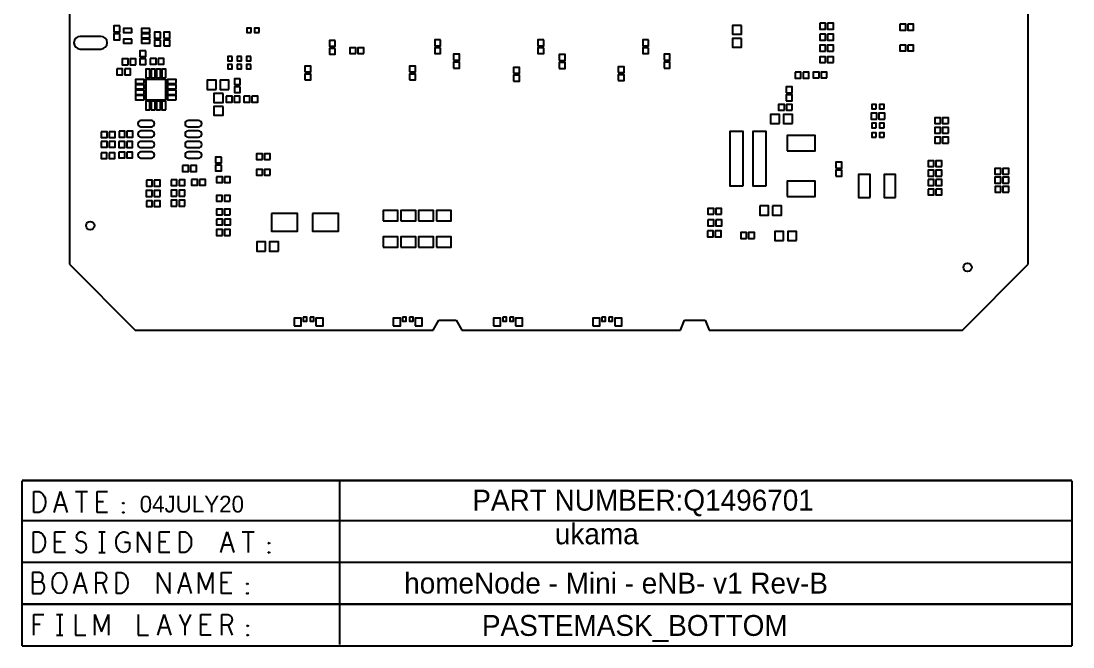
# Model space of a CAD drawing. Extents: x -6 to 122, y -39 to 112.
# Drawn here: x -5.9 to 122, y -38.5 to 37.6 of the extents above; entities that cross this region are included whole.
import ezdxf

# ---------------------------------------------------------------- set-up
doc = ezdxf.new("R2010")
doc.units = 0
for name, color, linetype in [('BG_OUTLINE', 253, 'CONTINUOUS'), ('DF_OUTLINE_DATA', 2, 'CONTINUOUS'), ('PG_PASTEMASK_BOTTOM', 85, 'CONTINUOUS'), ('PIN_PASTEMASK_BOTTOM', 85, 'CONTINUOUS')]:
    doc.layers.add(name, color=color, linetype=linetype)

msp = doc.modelspace()

# ---------------------------------------------------------------- linework, layer by layer
at = {"layer": 'BG_OUTLINE'}
for points in [[(0, 109.599984), (0, 7.999984)], [(116.599995, 7.999984), (116.599995, 109.599984)], [(0, 7.999984), (7.999984, 0)], [(108.600011, 0), (116.599995, 7.999984)], [(7.999984, 0), (44.228537, 0)], [(44.228537, 0), (44.910426, 1.199998)], [(44.910426, 1.199998), (47.046693, 1.199998)], [(47.046693, 1.199998), (47.728556, 0)], [(47.728556, 0), (74.300105, 0)], [(74.300105, 0), (74.800104, 1.199998)], [(74.800104, 1.199998), (77.300099, 1.199998)], [(77.300099, 1.199998), (77.800098, 0)], [(77.800098, 0), (108.600011, 0)]]:
    msp.add_lwpolyline(points, dxfattribs=at)
at = {"layer": 'DF_OUTLINE_DATA', "const_width": 0.254}
for points in [[(-5.753506, -18.304053), (-5.753506, -38.420853)], [(121.906894, -18.304053), (-5.753506, -18.304053)], [(121.906894, -38.420853), (121.906894, -18.304053)], [(-5.753506, -23.180853), (121.906894, -23.180853)], [(-5.753506, -28.260853), (121.906894, -28.260853)], [(-5.753506, -33.340853), (121.906894, -33.340853)], [(-5.753506, -38.420853), (102.933094, -38.420853)], [(102.933094, -38.420853), (121.906894, -38.420853)]]:
    msp.add_lwpolyline(points, dxfattribs=at)
at = {"layer": 'DF_OUTLINE_DATA'}
for points in [[(32.829094, -18.410961), (32.829094, -38.263347)], [(-4.305706, -22.190253), (-4.305706, -19.650253)], [(-4.305706, -19.650253), (-3.670706, -19.650253)], [(-3.670706, -19.650253), (-3.416706, -19.777253)], [(-3.416706, -19.777253), (-3.226206, -19.946645)], [(-3.226206, -19.946645), (-3.067507, -20.200645)], [(-3.067507, -20.200645), (-2.940507, -20.497038)], [(-1.861007, -22.190253), (-1.067206, -19.650253)], [(-1.067206, -19.650253), (-0.273507, -22.190253)], [(0.742493, -19.650253), (2.202993, -19.650253)], [(1.472794, -19.650253), (1.472794, -22.190253)], [(3.377794, -22.190253), (3.377794, -19.650253)], [(3.377794, -19.650253), (4.647794, -19.650253)], [(-3.067507, -21.63986), (-3.226206, -21.894038)], [(-2.940507, -21.343645), (-3.067507, -21.63986)], [(-2.940507, -20.497038), (-2.908706, -20.920253)], [(-2.908706, -20.920253), (-2.940507, -21.343645)], [(-0.559206, -21.301253), (-1.575206, -21.301253)], [(4.139794, -20.87786), (3.377794, -20.87786)], [(6.489294, -21.00486), (6.552794, -20.962645)], [(6.489294, -21.089645), (6.489294, -21.00486)], [(6.552794, -21.132038), (6.489294, -21.089645)], [(6.552794, -20.962645), (6.616294, -21.00486)], [(6.616294, -21.089645), (6.552794, -21.132038)], [(6.616294, -21.00486), (6.616294, -21.089645)], [(-3.670706, -22.190253), (-4.305706, -22.190253)], [(-3.416706, -22.063253), (-3.670706, -22.190253)], [(-3.226206, -21.894038), (-3.416706, -22.063253)], [(4.647794, -22.190253), (3.377794, -22.190253)], [(6.489294, -22.14786), (6.552794, -22.105645)], [(6.489294, -22.232645), (6.489294, -22.14786)], [(6.552794, -22.27486), (6.489294, -22.232645)], [(6.552794, -22.105645), (6.616294, -22.14786)], [(6.616294, -22.232645), (6.552794, -22.27486)], [(6.616294, -22.14786), (6.616294, -22.232645)], [(-4.356506, -27.067053), (-4.356506, -24.527053)], [(-4.356506, -24.527053), (-3.721506, -24.527053)], [(-3.721506, -24.527053), (-3.467506, -24.654053)], [(-3.467506, -24.654053), (-3.277006, -24.823445)], [(-3.277006, -24.823445), (-3.118307, -25.077445)], [(-3.118307, -25.077445), (-2.991307, -25.373838)], [(-2.991307, -25.373838), (-2.959506, -25.797053)], [(-1.753006, -27.067053), (-1.753006, -24.527053)], [(-1.753006, -24.527053), (-0.483006, -24.527053)], [(0.882193, -25.162053), (0.945693, -24.86566)], [(0.977494, -25.458445), (0.882193, -25.162053)], [(0.945693, -24.86566), (1.104494, -24.654053)], [(1.199693, -25.62766), (0.977494, -25.458445)], [(1.104494, -24.654053), (1.326693, -24.527053)], [(1.326693, -24.527053), (1.548994, -24.527053)], [(1.548994, -24.527053), (1.771193, -24.61166)], [(1.771193, -24.61166), (1.961693, -24.823445)], [(3.580994, -24.527053), (4.342994, -24.527053)], [(3.961994, -24.527053), (3.961994, -27.067053)], [(5.676494, -25.62766), (5.739994, -25.373838)], [(5.739994, -25.373838), (5.866994, -25.077445)], [(5.866994, -25.077445), (6.057494, -24.823445)], [(6.057494, -24.823445), (6.247994, -24.654053)], [(6.247994, -24.654053), (6.501994, -24.527053)], [(6.501994, -24.527053), (6.724193, -24.527053)], [(6.724193, -24.527053), (6.978193, -24.61166)], [(6.978193, -24.61166), (7.168693, -24.781053)], [(8.311693, -27.067053), (8.311693, -24.527053)], [(8.311693, -24.527053), (9.772193, -27.067053)], [(9.772193, -27.067053), (9.772193, -24.527053)], [(10.946994, -27.067053), (10.946994, -24.527053)], [(10.946994, -24.527053), (12.216994, -24.527053)], [(13.423494, -27.067053), (13.423494, -24.527053)], [(13.423494, -24.527053), (14.058494, -24.527053)], [(14.058494, -24.527053), (14.312494, -24.654053)], [(14.312494, -24.654053), (14.502994, -24.823445)], [(14.502994, -24.823445), (14.661693, -25.077445)], [(14.661693, -25.077445), (14.788693, -25.373838)], [(14.788693, -25.373838), (14.820494, -25.797053)], [(18.408193, -27.067053), (19.201994, -24.527053)], [(19.201994, -24.527053), (19.995693, -27.067053)], [(21.011693, -24.527053), (22.472193, -24.527053)], [(21.741994, -24.527053), (21.741994, -27.067053)], [(-3.277006, -26.770838), (-3.467506, -26.940053)], [(-3.118307, -26.51666), (-3.277006, -26.770838)], [(-2.991307, -26.220445), (-3.118307, -26.51666)], [(-2.959506, -25.797053), (-2.991307, -26.220445)], [(-0.991006, -25.75466), (-1.753006, -25.75466)], [(0.755193, -26.728445), (1.009193, -26.940053)], [(1.580693, -25.712445), (1.199693, -25.62766)], [(1.866494, -25.88166), (1.580693, -25.712445)], [(1.802994, -26.940053), (1.993494, -26.728445)], [(2.025193, -26.135838), (1.866494, -25.88166)], [(1.993494, -26.728445), (2.088693, -26.432053)], [(2.088693, -26.432053), (2.025193, -26.135838)], [(5.676494, -25.924053), (5.676494, -25.62766)], [(5.739994, -26.26266), (5.676494, -25.924053)], [(5.866994, -26.559053), (5.739994, -26.26266)], [(6.057494, -26.813053), (5.866994, -26.559053)], [(6.279693, -26.982445), (6.057494, -26.813053)], [(6.692494, -25.797053), (7.327494, -25.797053)], [(7.136994, -26.813053), (6.914693, -26.982445)], [(7.327494, -26.559053), (7.136994, -26.813053)], [(7.327494, -25.797053), (7.327494, -26.559053)], [(11.708994, -25.75466), (10.946994, -25.75466)], [(14.502994, -26.770838), (14.312494, -26.940053)], [(14.661693, -26.51666), (14.502994, -26.770838)], [(14.788693, -26.220445), (14.661693, -26.51666)], [(14.820494, -25.797053), (14.788693, -26.220445)], [(19.709994, -26.178053), (18.693994, -26.178053)], [(24.218494, -25.88166), (24.281994, -25.839445)], [(24.218494, -25.966445), (24.218494, -25.88166)], [(24.281994, -26.008838), (24.218494, -25.966445)], [(24.281994, -25.839445), (24.345494, -25.88166)], [(24.345494, -25.966445), (24.281994, -26.008838)], [(24.345494, -25.88166), (24.345494, -25.966445)], [(-3.721506, -27.067053), (-4.356506, -27.067053)], [(-3.467506, -26.940053), (-3.721506, -27.067053)], [(-0.483006, -27.067053), (-1.753006, -27.067053)], [(1.009193, -26.940053), (1.294994, -27.067053)], [(1.294994, -27.067053), (1.548994, -27.067053)], [(1.548994, -27.067053), (1.802994, -26.940053)], [(3.580994, -27.067053), (4.342994, -27.067053)], [(6.597193, -27.067053), (6.279693, -26.982445)], [(6.914693, -26.982445), (6.597193, -27.067053)], [(12.216994, -27.067053), (10.946994, -27.067053)], [(14.058494, -27.067053), (13.423494, -27.067053)], [(14.312494, -26.940053), (14.058494, -27.067053)], [(24.218494, -27.02466), (24.281994, -26.982445)], [(24.218494, -27.109445), (24.218494, -27.02466)], [(24.281994, -27.15166), (24.218494, -27.109445)], [(24.281994, -26.982445), (24.345494, -27.02466)], [(24.345494, -27.109445), (24.281994, -27.15166)], [(24.345494, -27.02466), (24.345494, -27.109445)], [(-3.619906, -29.488638), (-4.477207, -29.488638)], [(-4.477207, -29.488638), (-4.477207, -32.028638)], [(-3.492906, -30.674158), (-4.477207, -30.674158)], [(-3.397707, -29.615638), (-3.619906, -29.488638)], [(-3.492906, -30.674158), (-3.365906, -30.547158)], [(-3.270707, -30.758638), (-3.492906, -30.674158)], [(-3.270707, -29.785158), (-3.397707, -29.615638)], [(-3.365906, -30.547158), (-3.270707, -30.33555)], [(-3.207207, -30.039158), (-3.270707, -29.785158)], [(-3.270707, -30.33555), (-3.207207, -30.039158)], [(-2.064207, -30.589245), (-2.000707, -30.250638)], [(-2.064207, -30.928158), (-2.064207, -30.589245)], [(-2.000707, -30.250638), (-1.873707, -29.954245)], [(-1.873707, -29.954245), (-1.683207, -29.700245)], [(-1.683207, -29.700245), (-1.460906, -29.531158)], [(-1.460906, -29.531158), (-1.206906, -29.488638)], [(-1.206906, -29.488638), (-0.952906, -29.531158)], [(-0.952906, -29.531158), (-0.730707, -29.700245)], [(-0.730707, -29.700245), (-0.540207, -29.954245)], [(-0.540207, -29.954245), (-0.413207, -30.250638)], [(-0.413207, -30.250638), (-0.349707, -30.589245)], [(-0.349707, -30.589245), (-0.349707, -30.928158)], [(0.539293, -32.028638), (1.333094, -29.488638)], [(1.333094, -29.488638), (2.126793, -32.028638)], [(3.238094, -32.028638), (3.238094, -29.488638)], [(3.238094, -29.488638), (4.031793, -29.488638)], [(4.031793, -29.488638), (4.285793, -29.615638)], [(4.254094, -30.674158), (4.031793, -30.801158)], [(4.444594, -30.462245), (4.254094, -30.674158)], [(4.285793, -29.615638), (4.444594, -29.785158)], [(4.444594, -29.785158), (4.508094, -30.123638)], [(4.508094, -30.123638), (4.444594, -30.462245)], [(5.714594, -32.028638), (5.714594, -29.488638)], [(5.714594, -29.488638), (6.349594, -29.488638)], [(6.349594, -29.488638), (6.603594, -29.615638)], [(6.603594, -29.615638), (6.794094, -29.785158)], [(6.794094, -29.785158), (6.952793, -30.039158)], [(6.952793, -30.039158), (7.079793, -30.33555)], [(7.079793, -30.33555), (7.111594, -30.758638)], [(10.762793, -32.028638), (10.762793, -29.488638)], [(10.762793, -29.488638), (12.223293, -32.028638)], [(12.223293, -32.028638), (12.223293, -29.488638)], [(13.239293, -32.028638), (14.033094, -29.488638)], [(14.033094, -29.488638), (14.826793, -32.028638)], [(15.747594, -32.028638), (15.747594, -29.488638)], [(15.747594, -29.488638), (16.573094, -31.605245)], [(16.573094, -31.605245), (17.398594, -29.488638)], [(17.398594, -29.488638), (17.398594, -32.028638)], [(18.478094, -32.028638), (18.478094, -29.488638)], [(18.478094, -29.488638), (19.748094, -29.488638)], [(-3.429406, -32.028638), (-3.207207, -31.859245)], [(-3.080207, -31.012638), (-3.270707, -30.758638)], [(-3.207207, -31.859245), (-3.080207, -31.605245)], [(-3.016707, -31.309158), (-3.080207, -31.012638)], [(-3.080207, -31.605245), (-3.016707, -31.309158)], [(-2.000707, -31.266638), (-2.064207, -30.928158)], [(-1.873707, -31.563158), (-2.000707, -31.266638)], [(-1.683207, -31.817158), (-1.873707, -31.563158)], [(-1.460906, -31.986245), (-1.683207, -31.817158)], [(-0.730707, -31.817158), (-0.952906, -31.986245)], [(-0.540207, -31.563158), (-0.730707, -31.817158)], [(-0.413207, -31.266638), (-0.540207, -31.563158)], [(-0.349707, -30.928158), (-0.413207, -31.266638)], [(1.841094, -31.139638), (0.825094, -31.139638)], [(4.031793, -30.801158), (3.238094, -30.801158)], [(4.031793, -30.801158), (4.508094, -32.028638)], [(6.603594, -31.901638), (6.349594, -32.028638)], [(6.794094, -31.73255), (6.603594, -31.901638)], [(6.952793, -31.478245), (6.794094, -31.73255)], [(7.079793, -31.182158), (6.952793, -31.478245)], [(7.111594, -30.758638), (7.079793, -31.182158)], [(14.541094, -31.139638), (13.525094, -31.139638)], [(19.240094, -30.716245), (18.478094, -30.716245)], [(21.589594, -30.843245), (21.653094, -30.801158)], [(21.589594, -30.928158), (21.589594, -30.843245)], [(21.653094, -30.97055), (21.589594, -30.928158)], [(21.589594, -31.986245), (21.653094, -31.944158)], [(21.653094, -30.801158), (21.716594, -30.843245)], [(21.716594, -30.928158), (21.653094, -30.97055)], [(21.653094, -31.944158), (21.716594, -31.986245)], [(21.716594, -30.843245), (21.716594, -30.928158)], [(-4.477207, -32.028638), (-3.429406, -32.028638)], [(-1.206906, -32.028638), (-1.460906, -31.986245)], [(-0.952906, -31.986245), (-1.206906, -32.028638)], [(6.349594, -32.028638), (5.714594, -32.028638)], [(19.748094, -32.028638), (18.478094, -32.028638)], [(21.589594, -32.071158), (21.589594, -31.986245)], [(21.653094, -32.113245), (21.589594, -32.071158)], [(21.716594, -32.071158), (21.653094, -32.113245)], [(21.716594, -31.986245), (21.716594, -32.071158)], [(-4.312107, -37.125453), (-4.312107, -34.585453)], [(-4.312107, -34.585453), (-3.105607, -34.585453)], [(-3.550107, -35.81306), (-4.312107, -35.81306)], [(-1.549806, -34.585453), (-0.787806, -34.585453)], [(-1.168806, -34.585453), (-1.168806, -37.125453)], [(0.736194, -34.585453), (0.736194, -37.125453)], [(3.085694, -37.125453), (3.085694, -34.585453)], [(3.085694, -34.585453), (3.911194, -36.70206)], [(3.911194, -36.70206), (4.736694, -34.585453)], [(4.736694, -34.585453), (4.736694, -37.125453)], [(8.356194, -34.585453), (8.356194, -37.125453)], [(10.737393, -37.125453), (11.531194, -34.585453)], [(11.531194, -34.585453), (12.324893, -37.125453)], [(14.071194, -35.982453), (13.436194, -34.585453)], [(14.706194, -34.585453), (14.071194, -35.982453)], [(15.976194, -37.125453), (15.976194, -34.585453)], [(15.976194, -34.585453), (17.246194, -34.585453)], [(16.738194, -35.81306), (15.976194, -35.81306)], [(18.516194, -37.125453), (18.516194, -34.585453)], [(18.516194, -34.585453), (19.309893, -34.585453)], [(19.309893, -34.585453), (19.563893, -34.712453)], [(19.532194, -35.770845), (19.309893, -35.897845)], [(19.722694, -35.55906), (19.532194, -35.770845)], [(19.563893, -34.712453), (19.722694, -34.881845)], [(19.722694, -34.881845), (19.786194, -35.220453)], [(19.786194, -35.220453), (19.722694, -35.55906)], [(12.039194, -36.236453), (11.023194, -36.236453)], [(14.071194, -37.125453), (14.071194, -35.982453)], [(19.309893, -35.897845), (18.516194, -35.897845)], [(19.309893, -35.897845), (19.786194, -37.125453)], [(21.627694, -35.94006), (21.691194, -35.897845)], [(21.627694, -36.024845), (21.627694, -35.94006)], [(21.691194, -36.067238), (21.627694, -36.024845)], [(21.627694, -37.08306), (21.691194, -37.040845)], [(21.627694, -37.167845), (21.627694, -37.08306)], [(21.691194, -35.897845), (21.754694, -35.94006)], [(21.754694, -36.024845), (21.691194, -36.067238)], [(21.691194, -37.040845), (21.754694, -37.08306)], [(21.754694, -35.94006), (21.754694, -36.024845)], [(21.754694, -37.08306), (21.754694, -37.167845)], [(-1.549806, -37.125453), (-0.787806, -37.125453)], [(0.736194, -37.125453), (2.006194, -37.125453)], [(8.356194, -37.125453), (9.626194, -37.125453)], [(17.246194, -37.125453), (15.976194, -37.125453)], [(21.691194, -37.21006), (21.627694, -37.167845)], [(21.754694, -37.167845), (21.691194, -37.21006)]]:
    msp.add_lwpolyline(points, dxfattribs=at)
at = {"layer": 'PIN_PASTEMASK_BOTTOM'}
for points in [[(91.236038, 37.297614), (91.236038, 36.586414), (91.947238, 36.586414), (91.947238, 37.297614)], [(92.198749, 37.297614), (92.198749, 36.586414), (92.909949, 36.586414), (92.909949, 37.297614)], [(100.986387, 37.188851), (100.986387, 36.477651), (101.697587, 36.477651), (101.697587, 37.188851)], [(101.949098, 37.188851), (101.949098, 36.477651), (102.660298, 36.477651), (102.660298, 37.188851)], [(6.114898, 36.983162), (5.403698, 36.983162), (5.403698, 36.271962), (6.114898, 36.271962)], [(6.114898, 36.020451), (5.403698, 36.020451), (5.403698, 35.309251), (6.114898, 35.309251)], [(7.573201, 36.667618), (6.570891, 36.667618), (6.570891, 36.165206), (7.573201, 36.165206)], [(9.773399, 36.667618), (8.77109, 36.667618), (8.77109, 36.165206), (9.773399, 36.165206)], [(9.773399, 36.017606), (8.77109, 36.017606), (8.77109, 35.515194), (9.773399, 35.515194)], [(11.067898, 36.221162), (10.356698, 36.221162), (10.356698, 35.509962), (11.067898, 35.509962)], [(11.499698, 35.512451), (12.210898, 35.512451), (12.210898, 36.223651), (11.499698, 36.223651)], [(22.111792, 36.185551), (22.111792, 36.718951), (21.578392, 36.718951), (21.578392, 36.185551)], [(23.061803, 36.185551), (23.061803, 36.718951), (22.528403, 36.718951), (22.528403, 36.185551)], [(81.736438, 37.041607), (80.618838, 37.041607), (80.618838, 35.969219), (81.736438, 35.969219)], [(91.236038, 35.964114), (91.236038, 35.252914), (91.947238, 35.252914), (91.947238, 35.964114)], [(92.198749, 35.964114), (92.198749, 35.252914), (92.909949, 35.252914), (92.909949, 35.964114)], [(7.573201, 35.367595), (6.570891, 35.367595), (6.570891, 34.865183), (7.573201, 34.865183)], [(9.773399, 35.367595), (8.77109, 35.367595), (8.77109, 34.865183), (9.773399, 34.865183)], [(11.067898, 35.258451), (10.356698, 35.258451), (10.356698, 34.547251), (11.067898, 34.547251)], [(11.499698, 34.54974), (12.210898, 34.54974), (12.210898, 35.26094), (11.499698, 35.26094)], [(32.330949, 35.212325), (31.619749, 35.212325), (31.619749, 34.501125), (32.330949, 34.501125)], [(45.132549, 35.288525), (44.421349, 35.288525), (44.421349, 34.577325), (45.132549, 34.577325)], [(57.680149, 35.288525), (56.968949, 35.288525), (56.968949, 34.577325), (57.680149, 34.577325)], [(70.430949, 35.288525), (69.719749, 35.288525), (69.719749, 34.577325), (70.430949, 34.577325)], [(81.736438, 35.466807), (80.618838, 35.466807), (80.618838, 34.394419), (81.736438, 34.394419)], [(91.944749, 33.919414), (91.944749, 34.630614), (91.233549, 34.630614), (91.233549, 33.919414)], [(92.90746, 33.919414), (92.90746, 34.630614), (92.19626, 34.630614), (92.19626, 33.919414)], [(100.986387, 34.648851), (100.986387, 33.937651), (101.697587, 33.937651), (101.697587, 34.648851)], [(101.949098, 34.648851), (101.949098, 33.937651), (102.660298, 33.937651), (102.660298, 34.648851)], [(9.289898, 33.960562), (8.578698, 33.960562), (8.578698, 33.249362), (9.289898, 33.249362)], [(32.330949, 34.249614), (31.619749, 34.249614), (31.619749, 33.538414), (32.330949, 33.538414)], [(34.822638, 33.609813), (34.822638, 34.321013), (34.111438, 34.321013), (34.111438, 33.609813)], [(35.785349, 33.609813), (35.785349, 34.321013), (35.074149, 34.321013), (35.074149, 33.609813)], [(45.132549, 34.325814), (44.421349, 34.325814), (44.421349, 33.614614), (45.132549, 33.614614)], [(46.707349, 32.827214), (47.418549, 32.827214), (47.418549, 33.538414), (46.707349, 33.538414)], [(57.680149, 34.325814), (56.968949, 34.325814), (56.968949, 33.614614), (57.680149, 33.614614)], [(59.559749, 32.776414), (60.270949, 32.776414), (60.270949, 33.487614), (59.559749, 33.487614)], [(70.430949, 34.325814), (69.719749, 34.325814), (69.719749, 33.614614), (70.430949, 33.614614)], [(72.310549, 32.827214), (73.021749, 32.827214), (73.021749, 33.538414), (72.310549, 33.538414)], [(7.130898, 32.261251), (7.130898, 32.972451), (6.419698, 32.972451), (6.419698, 32.261251)], [(8.093608, 32.261251), (8.093608, 32.972451), (7.382408, 32.972451), (7.382408, 32.261251)], [(9.289898, 32.997851), (8.578698, 32.997851), (8.578698, 32.286651), (9.289898, 32.286651)], [(9.825787, 33.023251), (9.825787, 32.312051), (10.536987, 32.312051), (10.536987, 33.023251)], [(10.788498, 33.023251), (10.788498, 32.312051), (11.499698, 32.312051), (11.499698, 33.023251)], [(19.792798, 33.256957), (19.259398, 33.256957), (19.259398, 32.723557), (19.792798, 32.723557)], [(19.792798, 32.306946), (19.259398, 32.306946), (19.259398, 31.773546), (19.792798, 31.773546)], [(20.935798, 33.256957), (20.402398, 33.256957), (20.402398, 32.723557), (20.935798, 32.723557)], [(20.935798, 32.306946), (20.402398, 32.306946), (20.402398, 31.773546), (20.935798, 31.773546)], [(22.078798, 33.256957), (21.545398, 33.256957), (21.545398, 32.723557), (22.078798, 32.723557)], [(22.078798, 32.306946), (21.545398, 32.306946), (21.545398, 31.773546), (22.078798, 31.773546)], [(28.647949, 31.379414), (29.359149, 31.379414), (29.359149, 32.090614), (28.647949, 32.090614)], [(41.373349, 31.379414), (42.084549, 31.379414), (42.084549, 32.090614), (41.373349, 32.090614)], [(46.707349, 31.864503), (47.418549, 31.864503), (47.418549, 32.575703), (46.707349, 32.575703)], [(59.559749, 31.813703), (60.270949, 31.813703), (60.270949, 32.524903), (59.559749, 32.524903)], [(66.747949, 31.303214), (67.459149, 31.303214), (67.459149, 32.014414), (66.747949, 32.014414)], [(72.310549, 31.864503), (73.021749, 31.864503), (73.021749, 32.575703), (72.310549, 32.575703)], [(91.944749, 32.522414), (91.944749, 33.233614), (91.233549, 33.233614), (91.233549, 32.522414)], [(92.90746, 32.522414), (92.90746, 33.233614), (92.19626, 33.233614), (92.19626, 32.522414)], [(5.761787, 31.753251), (5.761787, 31.042051), (6.472987, 31.042051), (6.472987, 31.753251)], [(6.724498, 31.753251), (6.724498, 31.042051), (7.435698, 31.042051), (7.435698, 31.753251)], [(9.785045, 30.662321), (9.785045, 31.714618), (9.282633, 31.714618), (9.282633, 30.662321)], [(10.435057, 30.662321), (10.435057, 31.714618), (9.932645, 31.714618), (9.932645, 30.662321)], [(11.085246, 30.662321), (11.085246, 31.714618), (10.582834, 31.714618), (10.582834, 30.662321)], [(11.735257, 30.662321), (11.735257, 31.714618), (11.232845, 31.714618), (11.232845, 30.662321)], [(28.647949, 30.416703), (29.359149, 30.416703), (29.359149, 31.127903), (28.647949, 31.127903)], [(41.373349, 30.416703), (42.084549, 30.416703), (42.084549, 31.127903), (41.373349, 31.127903)], [(54.022549, 31.227014), (54.733749, 31.227014), (54.733749, 31.938214), (54.022549, 31.938214)], [(54.022549, 30.264303), (54.733749, 30.264303), (54.733749, 30.975503), (54.022549, 30.975503)], [(66.747949, 30.340503), (67.459149, 30.340503), (67.459149, 31.051703), (66.747949, 31.051703)], [(88.247347, 31.338825), (88.247347, 30.627625), (88.958547, 30.627625), (88.958547, 31.338825)], [(89.210058, 31.338825), (89.210058, 30.627625), (89.921258, 30.627625), (89.921258, 31.338825)], [(91.161997, 30.66476), (91.161997, 31.37596), (90.450797, 31.37596), (90.450797, 30.66476)], [(92.124708, 30.66476), (92.124708, 31.37596), (91.413508, 31.37596), (91.413508, 30.66476)], [(9.085097, 29.962373), (9.085097, 30.464785), (8.032801, 30.464785), (8.032801, 29.962373)], [(9.085097, 29.312362), (9.085097, 29.814774), (8.032801, 29.814774), (8.032801, 29.312362)], [(11.735156, 28.012263), (11.735156, 30.464658), (9.28276, 30.464658), (9.28276, 28.012263)], [(12.985115, 29.962373), (12.985115, 30.464785), (11.932818, 30.464785), (11.932818, 29.962373)], [(12.985115, 29.312362), (12.985115, 29.814774), (11.932818, 29.814774), (11.932818, 29.312362)], [(17.828997, 29.255187), (17.828997, 30.372787), (16.756609, 30.372787), (16.756609, 29.255187)], [(19.403797, 29.255187), (19.403797, 30.372787), (18.331409, 30.372787), (18.331409, 29.255187)], [(20.770698, 30.556962), (20.059498, 30.556962), (20.059498, 29.845762), (20.770698, 29.845762)], [(20.770698, 29.594251), (20.059498, 29.594251), (20.059498, 28.883051), (20.770698, 28.883051)], [(87.168736, 28.853714), (87.879936, 28.853714), (87.879936, 29.564914), (87.168736, 29.564914)], [(9.085097, 28.662173), (9.085097, 29.164585), (8.032801, 29.164585), (8.032801, 28.662173)], [(9.085097, 28.012161), (9.085097, 28.514573), (8.032801, 28.514573), (8.032801, 28.012161)], [(12.985115, 28.662173), (12.985115, 29.164585), (11.932818, 29.164585), (11.932818, 28.662173)], [(12.985115, 28.012161), (12.985115, 28.514573), (11.932818, 28.514573), (11.932818, 28.012161)], [(18.687923, 28.758845), (17.570323, 28.758845), (17.570323, 27.686457), (18.687923, 27.686457)], [(19.071387, 28.425851), (19.071387, 27.714651), (19.782587, 27.714651), (19.782587, 28.425851)], [(20.034098, 28.425851), (20.034098, 27.714651), (20.745298, 27.714651), (20.745298, 28.425851)], [(21.230387, 28.425851), (21.230387, 27.714651), (21.941587, 27.714651), (21.941587, 28.425851)], [(22.193098, 28.425851), (22.193098, 27.714651), (22.904298, 27.714651), (22.904298, 28.425851)], [(87.168736, 27.891003), (87.879936, 27.891003), (87.879936, 28.602203), (87.168736, 28.602203)], [(9.785045, 26.762304), (9.785045, 27.8146), (9.282633, 27.8146), (9.282633, 26.762304)], [(10.435057, 26.762304), (10.435057, 27.8146), (9.932645, 27.8146), (9.932645, 26.762304)], [(11.085246, 26.762304), (11.085246, 27.8146), (10.582834, 27.8146), (10.582834, 26.762304)], [(11.735257, 26.762304), (11.735257, 27.8146), (11.232845, 27.8146), (11.232845, 26.762304)], [(18.687923, 27.184045), (17.570323, 27.184045), (17.570323, 26.111657), (18.687923, 26.111657)], [(86.942117, 26.722172), (86.942117, 27.433372), (86.230917, 27.433372), (86.230917, 26.722172)], [(87.904828, 26.722172), (87.904828, 27.433372), (87.193628, 27.433372), (87.193628, 26.722172)], [(98.108592, 26.889151), (98.108592, 27.422551), (97.575192, 27.422551), (97.575192, 26.889151)], [(99.058603, 26.889151), (99.058603, 27.422551), (98.525203, 27.422551), (98.525203, 26.889151)], [(86.341915, 25.106884), (86.341915, 26.224484), (85.269527, 26.224484), (85.269527, 25.106884)], [(87.916715, 25.106884), (87.916715, 26.224484), (86.844327, 26.224484), (86.844327, 25.106884)], [(98.189898, 25.657251), (98.189898, 26.368451), (97.478698, 26.368451), (97.478698, 25.657251)], [(99.152608, 25.657251), (99.152608, 26.368451), (98.441408, 26.368451), (98.441408, 25.657251)], [(105.936898, 25.098451), (105.936898, 25.809651), (105.225698, 25.809651), (105.225698, 25.098451)], [(106.899608, 25.098451), (106.899608, 25.809651), (106.188408, 25.809651), (106.188408, 25.098451)], [(98.108592, 24.603151), (98.108592, 25.136551), (97.575192, 25.136551), (97.575192, 24.603151)], [(99.058603, 24.603151), (99.058603, 25.136551), (98.525203, 25.136551), (98.525203, 24.603151)], [(105.936898, 23.930051), (105.936898, 24.641251), (105.225698, 24.641251), (105.225698, 23.930051)], [(106.899608, 23.930051), (106.899608, 24.641251), (106.188408, 24.641251), (106.188408, 23.930051)], [(3.882187, 24.107851), (3.882187, 23.396651), (4.593387, 23.396651), (4.593387, 24.107851)], [(4.844898, 24.107851), (4.844898, 23.396651), (5.556098, 23.396651), (5.556098, 24.107851)], [(6.041187, 24.184051), (6.041187, 23.472851), (6.752387, 23.472851), (6.752387, 24.184051)], [(7.003898, 24.184051), (7.003898, 23.472851), (7.715098, 23.472851), (7.715098, 24.184051)], [(81.918048, 17.531283), (81.918048, 24.131194), (80.318153, 24.131194), (80.318153, 17.531283)], [(84.718042, 17.531283), (84.718042, 24.131194), (83.118147, 24.131194), (83.118147, 17.531283)], [(87.295101, 21.792298), (90.695094, 21.792298), (90.695094, 23.642206), (87.295101, 23.642206)], [(98.108592, 23.460151), (98.108592, 23.993551), (97.575192, 23.993551), (97.575192, 23.460151)], [(99.058603, 23.460151), (99.058603, 23.993551), (98.525203, 23.993551), (98.525203, 23.460151)], [(105.936898, 22.736251), (105.936898, 23.447451), (105.225698, 23.447451), (105.225698, 22.736251)], [(106.899608, 22.736251), (106.899608, 23.447451), (106.188408, 23.447451), (106.188408, 22.736251)], [(3.882187, 22.939451), (3.882187, 22.228251), (4.593387, 22.228251), (4.593387, 22.939451)], [(4.844898, 22.939451), (4.844898, 22.228251), (5.556098, 22.228251), (5.556098, 22.939451)], [(6.015787, 22.914051), (6.015787, 22.202851), (6.726987, 22.202851), (6.726987, 22.914051)], [(6.978498, 22.914051), (6.978498, 22.202851), (7.689698, 22.202851), (7.689698, 22.914051)], [(3.856787, 21.567851), (3.856787, 20.856651), (4.567987, 20.856651), (4.567987, 21.567851)], [(4.819498, 21.567851), (4.819498, 20.856651), (5.530698, 20.856651), (5.530698, 21.567851)], [(6.015787, 21.644051), (6.015787, 20.932851), (6.726987, 20.932851), (6.726987, 21.644051)], [(6.978498, 21.644051), (6.978498, 20.932851), (7.689698, 20.932851), (7.689698, 21.644051)], [(18.488431, 21.02292), (17.777231, 21.02292), (17.777231, 20.31172), (18.488431, 20.31172)], [(23.463098, 20.729651), (23.463098, 21.440851), (22.751898, 21.440851), (22.751898, 20.729651)], [(24.425808, 20.729651), (24.425808, 21.440851), (23.714608, 21.440851), (23.714608, 20.729651)], [(105.124098, 19.866051), (105.124098, 20.577251), (104.412898, 20.577251), (104.412898, 19.866051)], [(106.086808, 19.866051), (106.086808, 20.577251), (105.375608, 20.577251), (105.375608, 19.866051)], [(13.762787, 19.993051), (13.762787, 19.281851), (14.473987, 19.281851), (14.473987, 19.993051)], [(14.725498, 19.993051), (14.725498, 19.281851), (15.436698, 19.281851), (15.436698, 19.993051)], [(18.488431, 20.060209), (17.777231, 20.060209), (17.777231, 19.349009), (18.488431, 19.349009)], [(23.463098, 18.824651), (23.463098, 19.535851), (22.751898, 19.535851), (22.751898, 18.824651)], [(24.425808, 18.824651), (24.425808, 19.535851), (23.714608, 19.535851), (23.714608, 18.824651)], [(93.211498, 19.688251), (93.922698, 19.688251), (93.922698, 20.399451), (93.211498, 20.399451)], [(93.211498, 18.72554), (93.922698, 18.72554), (93.922698, 19.43674), (93.211498, 19.43674)], [(105.124098, 18.723051), (105.124098, 19.434251), (104.412898, 19.434251), (104.412898, 18.723051)], [(106.086808, 18.723051), (106.086808, 19.434251), (105.375608, 19.434251), (105.375608, 18.723051)], [(113.258244, 18.933414), (113.258244, 19.644614), (112.547044, 19.644614), (112.547044, 18.933414)], [(114.220955, 18.933414), (114.220955, 19.644614), (113.509755, 19.644614), (113.509755, 18.933414)], [(9.355506, 18.217388), (9.355506, 17.506188), (10.066706, 17.506188), (10.066706, 18.217388)], [(10.318217, 18.217388), (10.318217, 17.506188), (11.029417, 17.506188), (11.029417, 18.217388)], [(12.367412, 18.268188), (12.367412, 17.556988), (13.078612, 17.556988), (13.078612, 18.268188)], [(13.330123, 18.268188), (13.330123, 17.556988), (14.041323, 17.556988), (14.041323, 18.268188)], [(14.866798, 18.30959), (14.866798, 17.59839), (15.577998, 17.59839), (15.577998, 18.30959)], [(15.829509, 18.30959), (15.829509, 17.59839), (16.540709, 17.59839), (16.540709, 18.30959)], [(17.888229, 18.633694), (17.888229, 17.922494), (18.599429, 17.922494), (18.599429, 18.633694)], [(18.85094, 18.633694), (18.85094, 17.922494), (19.56214, 17.922494), (19.56214, 18.633694)], [(87.295101, 16.242297), (90.695094, 16.242297), (90.695094, 18.092204), (87.295101, 18.092204)], [(97.369884, 16.1036), (97.369884, 18.8976), (95.972884, 18.8976), (95.972884, 16.1036)], [(100.4697, 16.1036), (100.4697, 18.8976), (99.0727, 18.8976), (99.0727, 16.1036)], [(104.415387, 18.291251), (104.415387, 17.580051), (105.126587, 17.580051), (105.126587, 18.291251)], [(105.378098, 18.291251), (105.378098, 17.580051), (106.089298, 17.580051), (106.089298, 18.291251)], [(113.258244, 17.866614), (113.258244, 18.577814), (112.547044, 18.577814), (112.547044, 17.866614)], [(114.220955, 17.866614), (114.220955, 18.577814), (113.509755, 18.577814), (113.509755, 17.866614)], [(10.064217, 16.236188), (10.064217, 16.947388), (9.353017, 16.947388), (9.353017, 16.236188)], [(11.026927, 16.236188), (11.026927, 16.947388), (10.315727, 16.947388), (10.315727, 16.236188)], [(13.076403, 16.286988), (13.076403, 16.998188), (12.365203, 16.998188), (12.365203, 16.286988)], [(14.039113, 16.286988), (14.039113, 16.998188), (13.327913, 16.998188), (13.327913, 16.286988)], [(104.415387, 17.148251), (104.415387, 16.437051), (105.126587, 16.437051), (105.126587, 17.148251)], [(105.378098, 17.148251), (105.378098, 16.437051), (106.089298, 16.437051), (106.089298, 17.148251)], [(113.266855, 16.756609), (113.266855, 17.467809), (112.555655, 17.467809), (112.555655, 16.756609)], [(114.229566, 16.756609), (114.229566, 17.467809), (113.518366, 17.467809), (113.518366, 16.756609)], [(9.355506, 15.720289), (9.355506, 15.009089), (10.066706, 15.009089), (10.066706, 15.720289)], [(10.318217, 15.720289), (10.318217, 15.009089), (11.029417, 15.009089), (11.029417, 15.720289)], [(13.078714, 15.059889), (13.078714, 15.771089), (12.367514, 15.771089), (12.367514, 15.059889)], [(14.041425, 15.059889), (14.041425, 15.771089), (13.330225, 15.771089), (13.330225, 15.059889)], [(18.59694, 15.658795), (18.59694, 16.369995), (17.88574, 16.369995), (17.88574, 15.658795)], [(19.559651, 15.658795), (19.559651, 16.369995), (18.848451, 16.369995), (18.848451, 15.658795)], [(18.606338, 14.00429), (18.606338, 14.71549), (17.895138, 14.71549), (17.895138, 14.00429)], [(19.569049, 14.00429), (19.569049, 14.71549), (18.857849, 14.71549), (18.857849, 14.00429)], [(24.576786, 14.176858), (24.576786, 12.024462), (27.72918, 12.024462), (27.72918, 14.176858)], [(29.576776, 14.176858), (29.576776, 12.024462), (32.72917, 12.024462), (32.72917, 14.176858)], [(38.149962, 13.269405), (39.950873, 13.269405), (39.950873, 14.51911), (38.149962, 14.51911)], [(40.308962, 13.269405), (42.109873, 13.269405), (42.109873, 14.51911), (40.308962, 14.51911)], [(42.466158, 13.271208), (44.267069, 13.271208), (44.267069, 14.520913), (42.466158, 14.520913)], [(44.625463, 13.271208), (46.426374, 13.271208), (46.426374, 14.520913), (44.625463, 14.520913)], [(78.350135, 14.083182), (78.350135, 14.794382), (77.638935, 14.794382), (77.638935, 14.083182)], [(79.312846, 14.083182), (79.312846, 14.794382), (78.601646, 14.794382), (78.601646, 14.083182)], [(83.939355, 15.092705), (83.939355, 13.975105), (85.011743, 13.975105), (85.011743, 15.092705)], [(85.514155, 15.092705), (85.514155, 13.975105), (86.586543, 13.975105), (86.586543, 15.092705)], [(17.897627, 13.488187), (17.897627, 12.776987), (18.608827, 12.776987), (18.608827, 13.488187)], [(18.860338, 13.488187), (18.860338, 12.776987), (19.571538, 12.776987), (19.571538, 13.488187)], [(77.644625, 13.386486), (77.644625, 12.675286), (78.355825, 12.675286), (78.355825, 13.386486)], [(78.607336, 13.386486), (78.607336, 12.675286), (79.318536, 12.675286), (79.318536, 13.386486)], [(18.606338, 11.506987), (18.606338, 12.218187), (17.895138, 12.218187), (17.895138, 11.506987)], [(19.569049, 11.506987), (19.569049, 12.218187), (18.857849, 12.218187), (18.857849, 11.506987)], [(77.58016, 12.058701), (77.58016, 11.347501), (78.29136, 11.347501), (78.29136, 12.058701)], [(78.542871, 12.058701), (78.542871, 11.347501), (79.254071, 11.347501), (79.254071, 12.058701)], [(82.343142, 11.138408), (82.343142, 11.849608), (81.631942, 11.849608), (81.631942, 11.138408)], [(83.305853, 11.138408), (83.305853, 11.849608), (82.594653, 11.849608), (82.594653, 11.138408)], [(86.84067, 10.872673), (86.84067, 11.990273), (85.768282, 11.990273), (85.768282, 10.872673)], [(88.41547, 10.872673), (88.41547, 11.990273), (87.343082, 11.990273), (87.343082, 10.872673)], [(23.846892, 9.604477), (23.846892, 10.722077), (22.774504, 10.722077), (22.774504, 9.604477)], [(25.421692, 9.604477), (25.421692, 10.722077), (24.349304, 10.722077), (24.349304, 9.604477)], [(38.149962, 10.069005), (39.950873, 10.069005), (39.950873, 11.31871), (38.149962, 11.31871)], [(40.308962, 10.069005), (42.109873, 10.069005), (42.109873, 11.31871), (40.308962, 11.31871)], [(42.466158, 10.070808), (44.267069, 10.070808), (44.267069, 11.320513), (42.466158, 11.320513)], [(44.625463, 10.070808), (46.426374, 10.070808), (46.426374, 11.320513), (44.625463, 11.320513)], [(27.319402, 0.5207), (28.183002, 0.5207), (28.183002, 1.4351), (27.319402, 1.4351)], [(28.433001, 1.577911), (28.433001, 1.077913), (28.883013, 1.077913), (28.883013, 1.577911)], [(29.282987, 1.577911), (29.282987, 1.077913), (29.732999, 1.077913), (29.732999, 1.577911)], [(29.982998, 0.5207), (30.846598, 0.5207), (30.846598, 1.4351), (29.982998, 1.4351)], [(39.384402, 0.5207), (40.248002, 0.5207), (40.248002, 1.4351), (39.384402, 1.4351)], [(40.498001, 1.577911), (40.498001, 1.077913), (40.948013, 1.077913), (40.948013, 1.577911)], [(41.347987, 1.577911), (41.347987, 1.077913), (41.797999, 1.077913), (41.797999, 1.577911)], [(42.047998, 0.5207), (42.911598, 0.5207), (42.911598, 1.4351), (42.047998, 1.4351)], [(51.576402, 0.5207), (52.440002, 0.5207), (52.440002, 1.4351), (51.576402, 1.4351)], [(52.690001, 1.577911), (52.690001, 1.077913), (53.140013, 1.077913), (53.140013, 1.577911)], [(53.539987, 1.577911), (53.539987, 1.077913), (53.989999, 1.077913), (53.989999, 1.577911)], [(54.239998, 0.5207), (55.103598, 0.5207), (55.103598, 1.4351), (54.239998, 1.4351)], [(63.641402, 0.5207), (64.505002, 0.5207), (64.505002, 1.4351), (63.641402, 1.4351)], [(64.755001, 1.577911), (64.755001, 1.077913), (65.205013, 1.077913), (65.205013, 1.577911)], [(65.604987, 1.577911), (65.604987, 1.077913), (66.054999, 1.077913), (66.054999, 1.577911)], [(66.304998, 0.5207), (67.168598, 0.5207), (67.168598, 1.4351), (66.304998, 1.4351)]]:
    msp.add_lwpolyline(points, close=True, dxfattribs=at)
for points in [[(3.82063, 35.708361), (1.320737, 35.708361, 1), (1.320737, 34.155964), (3.82063, 34.155964, 1)], [(9.975698, 25.479451), (8.705698, 25.479451, 1), (8.705698, 24.717451), (9.975698, 24.717451, 1)], [(15.716098, 25.479451), (14.446098, 25.479451, 1), (14.446098, 24.717451), (15.716098, 24.717451, 1)], [(9.975698, 24.209451), (8.705698, 24.209451, 1), (8.705698, 23.447451), (9.975698, 23.447451, 1)], [(15.716098, 24.209451), (14.446098, 24.209451, 1), (14.446098, 23.447451), (15.716098, 23.447451, 1)], [(9.975698, 22.939451), (8.705698, 22.939451, 1), (8.705698, 22.177451), (9.975698, 22.177451, 1)], [(15.716098, 22.939451), (14.446098, 22.939451, 1), (14.446098, 22.177451), (15.716098, 22.177451, 1)], [(9.975698, 21.669451), (8.705698, 21.669451, 1), (8.705698, 20.907451), (9.975698, 20.907451, 1)], [(15.716098, 21.669451), (14.446098, 21.669451, 1), (14.446098, 20.907451), (15.716098, 20.907451, 1)]]:
    msp.add_lwpolyline(points, format="xyb", close=True, dxfattribs=at)
for centre in [(2.54, 12.7), (109.22, 7.62)]:
    msp.add_circle(centre, 0.508, dxfattribs=at)

# ---------------------------------------------------------------- texts
at = {"layer": 'DF_OUTLINE_DATA'}
for s, height, p in [('04JULY20', 2.032, (8.543265, -22.190913)), ('PART NUMBER:Q1496701', 2.54, (48.994162, -21.965412)), ('ukama', 2.54, (59.033004, -26.058165)), ('homeNode - Mini - eNB- v1 Rev-B', 2.54, (40.709901, -32.051549))]:
    msp.add_text(s, height=height, dxfattribs=at).set_placement(p)
at = {"layer": 'PG_PASTEMASK_BOTTOM'}
msp.add_text('PASTEMASK_BOTTOM', height=2.54, dxfattribs=at).set_placement((50.162104, -37.201348))

doc.saveas('drawing.dxf')
